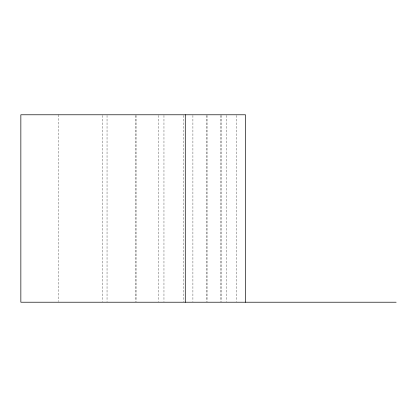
<?xml version="1.0" encoding="UTF-8"?>
<svg xmlns="http://www.w3.org/2000/svg" width="417" height="417" viewBox="0 0 417 417"><rect width="100%" height="100%" fill="white"/><g stroke="black" fill="none" stroke-linecap="round" stroke-linejoin="round"><path stroke-width="0.31" stroke-dasharray="2.08 1.56" d="M221.62 115.431L221.62 301.569M236.496 115.431L236.496 301.569M226.374 115.431L226.374 301.569M220.598 115.431L220.598 301.569M207.072 115.431L207.072 301.569M206.655 115.431L206.655 301.569M192.909 115.431L192.909 301.569M183.417 115.431L183.417 301.569M163.964 115.431L163.964 301.569M158.596 115.431L158.596 301.569M136.083 115.431L136.083 301.569M135.525 115.431L135.525 301.569M107.039 115.431L107.039 301.569M102.394 115.431L102.394 301.569M58.761 114.784L58.761 301.569"/><path stroke-width="0.63" d="M396.15 302.216L20.85 302.216L20.85 114.784L245.483 114.784L245.483 302.216M185.284 114.784L185.284 302.216"/></g></svg>
